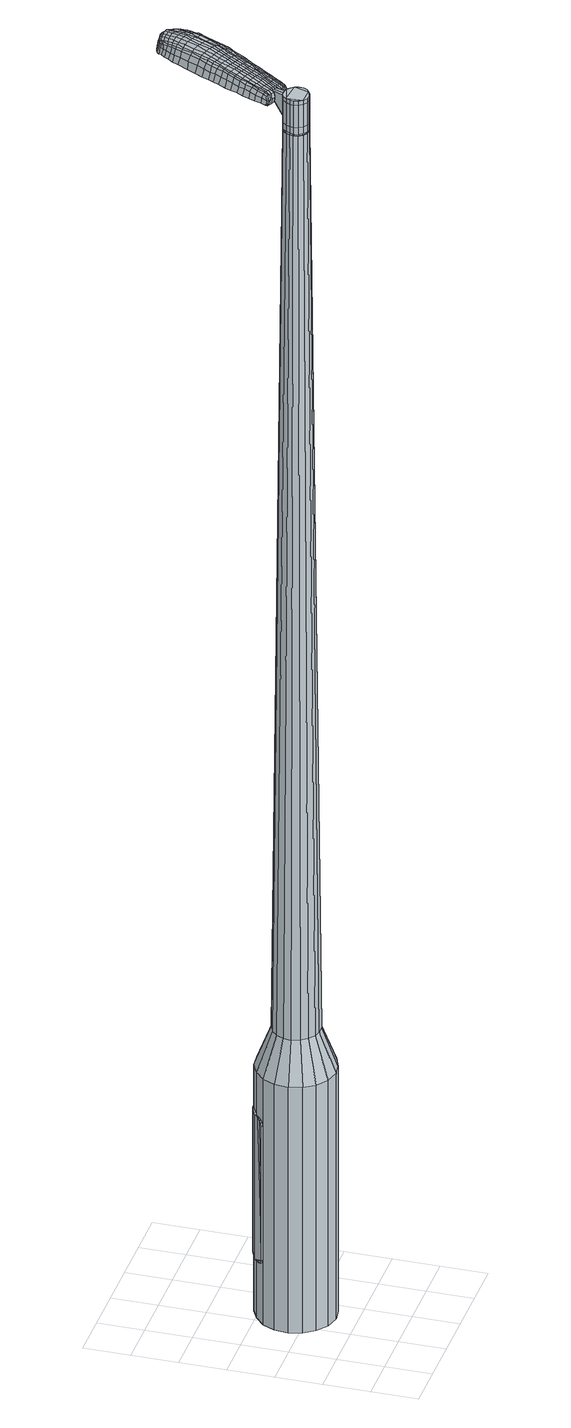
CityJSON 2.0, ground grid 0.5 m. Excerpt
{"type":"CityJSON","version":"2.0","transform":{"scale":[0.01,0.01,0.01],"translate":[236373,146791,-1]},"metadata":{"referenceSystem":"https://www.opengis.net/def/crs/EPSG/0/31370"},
"CityObjects":{
"object1":{"type":"GenericCityObject","attributes":{"cluster":494,"mean_distance_to_centroid":0.129,"new_centroid_x":236373.79,"new_centroid_y":146792.12,"mean_distance_to_camera":6.57,"H1":20.26,"H2":18.86,"Z_final":112.72,"cluster2":-1,"proj_x":236379.3,"proj_y":146794.75,"id_line":56281,"bearing_l":154.53,"distance":6.1,"orientation":"right","G_obj":64.53},"geometry":[{"type":"MultiSurface","lod":"2","boundaries":[[[0,1,2,3]],[[1,4,5,2]],[[4,6,7,5]],[[6,8,9,7]],[[8,10,11,9]],[[10,12,13,11]],[[12,14,15,13]],[[14,16,17,15]],[[16,18,19,17]],[[18,20,21,19]],[[20,22,23,21]],[[22,24,25,23]],[[24,26,27,25]],[[26,28,29,27]],[[28,30,31,29]],[[30,32,33,31]],[[32,34,35,33]],[[34,0,3,35]],[[36,37,38,39]],[[38,40,41,42]],[[41,43,42]],[[42,44,45,46]],[[45,47,46]],[[46,48,49,50]],[[49,51,50]],[[42,46,50,38]],[[50,52,39,38]],[[53,36,39]],[[2,5,7,35]],[[7,9,11,15]],[[11,13,15]],[[15,17,19,23]],[[19,21,23]],[[23,25,27,31]],[[27,29,31]],[[15,23,31,7]],[[31,33,35,7]],[[3,2,35]],[[1,0,54,55]],[[0,34,56,54]],[[34,32,57,56]],[[32,30,58,57]],[[30,28,59,58]],[[28,26,60,59]],[[26,24,61,60]],[[24,22,62,61]],[[22,20,63,62]],[[20,18,64,63]],[[18,16,65,64]],[[16,14,66,65]],[[14,12,67,66]],[[12,10,68,67]],[[10,8,69,68]],[[8,6,70,69]],[[6,4,71,70]],[[4,1,55,71]],[[55,54,72,73]],[[54,56,74,72]],[[56,57,75,74]],[[57,58,76,75]],[[58,59,77,76]],[[59,60,78,77]],[[60,61,79,78]],[[61,62,80,79]],[[62,63,81,80]],[[63,64,82,81]],[[64,65,83,82]],[[65,66,84,83]],[[66,67,85,84]],[[67,68,86,85]],[[68,69,87,86]],[[69,70,88,87]],[[70,71,89,88]],[[71,55,73,89]],[[90,91,92,73]],[[93,94,91,90]],[[95,96,94,93]],[[97,98,96,95]],[[77,99,98,97]],[[78,100,99,77]],[[101,102,100,78]],[[103,104,102,101]],[[105,106,104,103]],[[107,108,106,105]],[[109,110,108,107]],[[84,111,110,109]],[[85,112,111,84]],[[113,114,112,85]],[[115,116,114,113]],[[117,118,116,115]],[[119,120,118,117]],[[73,92,120,119]],[[121,122,123,124]],[[125,121,124,126]],[[127,125,126,128]],[[129,127,128,130]],[[131,129,130,132]],[[133,131,132,134]],[[135,133,134,136]],[[137,135,136,138]],[[139,137,138,140]],[[141,139,140,142]],[[143,141,142,144]],[[145,143,144,146]],[[147,145,146,148]],[[149,147,148,150]],[[151,149,150,152]],[[153,151,152,154]],[[72,90,73]],[[72,74,93,90]],[[74,75,95,93]],[[75,76,97,95]],[[76,77,97]],[[79,101,78]],[[79,80,103,101]],[[80,81,105,103]],[[81,82,107,105]],[[82,83,109,107]],[[83,84,109]],[[86,113,85]],[[86,87,115,113]],[[87,88,117,115]],[[88,89,119,117]],[[89,73,119]],[[155,92,91]],[[156,120,92]],[[156,157,118,120]],[[157,158,116,118]],[[158,159,114,116]],[[159,112,114]],[[160,110,111]],[[160,161,108,110]],[[161,162,106,108]],[[162,163,104,106]],[[163,164,102,104]],[[164,100,102]],[[165,98,99]],[[165,166,96,98]],[[166,167,94,96]],[[167,155,91,94]],[[39,52,153,168]],[[92,155,169,154]],[[53,39,168,122]],[[155,167,123,169]],[[36,53,122,121]],[[167,166,124,123]],[[37,36,121,125]],[[166,165,126,124]],[[38,37,125,127]],[[165,99,128,126]],[[40,38,127,129]],[[99,100,130,128]],[[41,40,129,131]],[[100,164,132,130]],[[43,41,131,133]],[[164,163,134,132]],[[42,43,133,135]],[[163,162,136,134]],[[44,42,135,137]],[[162,161,138,136]],[[45,44,137,139]],[[161,160,140,138]],[[47,45,139,141]],[[160,111,142,140]],[[46,47,141,143]],[[111,112,144,142]],[[48,46,143,145]],[[112,159,146,144]],[[49,48,145,147]],[[159,158,148,146]],[[51,49,147,149]],[[158,157,150,148]],[[50,51,149,151]],[[157,156,152,150]],[[52,50,151,153]],[[156,92,154,152]],[[153,154,170,171]],[[154,169,172,170]],[[169,123,173,172]],[[123,122,174,173]],[[122,168,175,174]],[[168,153,171,175]],[[176,177,178,179]],[[180,176,179,181]],[[176,180,182,183]],[[177,176,183,184]],[[185,186,187,188]],[[189,185,188,190]],[[185,189,191,192]],[[186,185,192,193]],[[194,195,196,197]],[[198,194,197,199]],[[194,198,200,201]],[[195,194,201,202]],[[203,204,205,206]],[[207,203,206,208]],[[203,207,209,210]],[[204,203,210,211]],[[212,213,214,215]],[[216,212,215,217]],[[212,216,218,219]],[[213,212,219,220]],[[221,222,223,224]],[[225,221,224,226]],[[221,225,227,228]],[[222,221,228,229]],[[230,231,232,233]],[[222,230,233,223]],[[230,222,229,234]],[[231,230,234,235]],[[236,237,238,239]],[[231,236,239,232]],[[236,231,235,240]],[[237,236,240,241]],[[242,180,181,243]],[[237,242,243,238]],[[242,237,241,244]],[[180,242,244,182]],[[245,246,247,248]],[[249,245,248,250]],[[245,249,251,252]],[[246,245,252,253]],[[254,255,256,257]],[[246,254,257,247]],[[254,246,253,258]],[[255,254,258,259]],[[260,261,262,263]],[[255,260,263,256]],[[260,255,259,264]],[[261,260,264,265]],[[266,267,268,269]],[[261,266,269,262]],[[266,261,265,270]],[[267,266,270,271]],[[272,177,184,273]],[[267,272,273,268]],[[272,267,271,274]],[[177,272,274,178]],[[275,276,277,278]],[[279,275,278,280]],[[275,279,281,282]],[[276,275,282,283]],[[284,285,286,287]],[[276,284,287,277]],[[284,276,283,288]],[[285,284,288,289]],[[290,291,292,293]],[[285,290,293,286]],[[290,285,289,294]],[[291,290,294,295]],[[296,189,190,297]],[[291,296,297,292]],[[296,291,295,298]],[[189,296,298,191]],[[299,300,301,302]],[[303,299,302,304]],[[299,303,305,306]],[[300,299,306,307]],[[308,309,310,311]],[[300,308,311,301]],[[308,300,307,312]],[[309,308,312,313]],[[314,315,316,317]],[[309,314,317,310]],[[314,309,313,318]],[[315,314,318,319]],[[320,321,322,323]],[[315,320,323,316]],[[320,315,319,324]],[[321,320,324,325]],[[326,186,193,327]],[[321,326,327,322]],[[326,321,325,328]],[[186,326,328,187]],[[329,215,214,330]],[[331,329,330,332]],[[329,331,333,334]],[[215,329,334,217]],[[335,331,332,336]],[[337,335,336,338]],[[335,337,339,340]],[[331,335,340,333]],[[341,337,338,342]],[[343,341,342,344]],[[341,343,345,346]],[[337,341,346,339]],[[347,343,344,348]],[[349,347,348,350]],[[347,349,351,352]],[[343,347,352,345]],[[353,349,350,354]],[[204,353,354,205]],[[353,204,211,355]],[[349,353,355,351]],[[356,357,202,201]],[[358,356,201,200]],[[356,358,359,360]],[[357,356,360,361]],[[362,363,361,360]],[[364,362,360,359]],[[362,364,365,366]],[[363,362,366,367]],[[368,369,367,366]],[[370,368,366,365]],[[368,370,371,372]],[[369,368,372,373]],[[374,375,373,372]],[[376,374,372,371]],[[374,376,209,207]],[[375,374,207,208]],[[377,378,379,380]],[[279,377,380,281]],[[377,279,280,381]],[[378,377,381,382]],[[383,198,199,384]],[[378,383,384,379]],[[383,378,382,385]],[[198,383,385,200]],[[386,387,388,389]],[[225,386,389,227]],[[386,225,226,390]],[[387,386,390,391]],[[392,393,394,395]],[[387,392,395,388]],[[392,387,391,396]],[[393,392,396,397]],[[398,195,202,399]],[[393,398,399,394]],[[398,393,397,400]],[[195,398,400,196]],[[401,402,403,404]],[[183,401,404,184]],[[401,183,182,405]],[[402,401,405,406]],[[407,408,409,410]],[[402,407,410,403]],[[407,402,406,411]],[[408,407,411,412]],[[413,206,205,414]],[[408,413,414,409]],[[413,408,412,415]],[[206,413,415,208]],[[416,417,418,419]],[[188,416,419,190]],[[416,188,187,420]],[[417,416,420,421]],[[422,210,209,423]],[[417,422,423,418]],[[422,417,421,424]],[[210,422,424,211]],[[425,426,427,428]],[[303,425,428,305]],[[425,303,304,429]],[[426,425,429,430]],[[431,216,217,432]],[[426,431,432,427]],[[431,426,430,433]],[[216,431,433,218]],[[434,435,436,437]],[[249,434,437,251]],[[434,249,250,438]],[[435,434,438,439]],[[440,441,442,443]],[[435,440,443,436]],[[440,435,439,444]],[[441,440,444,445]],[[446,213,220,447]],[[441,446,447,442]],[[446,441,445,448]],[[213,446,448,214]],[[449,450,439,438]],[[248,449,438,250]],[[449,248,247,451]],[[450,449,451,452]],[[453,454,445,444]],[[450,453,444,439]],[[453,450,452,455]],[[454,453,455,456]],[[457,330,214,448]],[[454,457,448,445]],[[457,454,456,458]],[[330,457,458,332]],[[459,460,461,462]],[[306,459,462,307]],[[459,306,305,428]],[[460,459,428,427]],[[463,334,333,464]],[[460,463,464,461]],[[463,460,427,432]],[[334,463,432,217]],[[465,466,452,451]],[[257,465,451,247]],[[465,257,256,467]],[[466,465,467,468]],[[469,470,456,455]],[[466,469,455,452]],[[469,466,468,471]],[[470,469,471,472]],[[473,336,332,458]],[[470,473,458,456]],[[473,470,472,474]],[[336,473,474,338]],[[475,476,477,478]],[[312,475,478,313]],[[475,312,307,462]],[[476,475,462,461]],[[479,340,339,480]],[[476,479,480,477]],[[479,476,461,464]],[[340,479,464,333]],[[481,482,468,467]],[[263,481,467,256]],[[481,263,262,483]],[[482,481,483,484]],[[485,486,472,471]],[[482,485,471,468]],[[485,482,484,487]],[[486,485,487,488]],[[489,342,338,474]],[[486,489,474,472]],[[489,486,488,490]],[[342,489,490,344]],[[491,492,493,494]],[[318,491,494,319]],[[491,318,313,478]],[[492,491,478,477]],[[495,346,345,496]],[[492,495,496,493]],[[495,492,477,480]],[[346,495,480,339]],[[497,498,484,483]],[[269,497,483,262]],[[497,269,268,499]],[[498,497,499,500]],[[501,502,488,487]],[[498,501,487,484]],[[501,498,500,503]],[[502,501,503,504]],[[505,348,344,490]],[[502,505,490,488]],[[505,502,504,506]],[[348,505,506,350]],[[507,508,509,510]],[[324,507,510,325]],[[507,324,319,494]],[[508,507,494,493]],[[511,352,351,512]],[[508,511,512,509]],[[511,508,493,496]],[[352,511,496,345]],[[513,514,500,499]],[[273,513,499,268]],[[513,273,184,404]],[[514,513,404,403]],[[515,516,504,503]],[[514,515,503,500]],[[515,514,403,410]],[[516,515,410,409]],[[517,354,350,506]],[[516,517,506,504]],[[517,516,409,414]],[[354,517,414,205]],[[518,519,421,420]],[[328,518,420,187]],[[518,328,325,510]],[[519,518,510,509]],[[520,355,211,424]],[[519,520,424,421]],[[520,519,509,512]],[[355,520,512,351]],[[521,522,382,381]],[[278,521,381,280]],[[521,278,277,523]],[[522,521,523,524]],[[525,358,200,385]],[[522,525,385,382]],[[525,522,524,526]],[[358,525,526,359]],[[527,528,529,530]],[[228,527,530,229]],[[527,228,227,389]],[[528,527,389,388]],[[531,532,533,534]],[[528,531,534,529]],[[531,528,388,395]],[[532,531,395,394]],[[535,357,361,536]],[[532,535,536,533]],[[535,532,394,399]],[[357,535,399,202]],[[537,538,524,523]],[[287,537,523,277]],[[537,287,286,539]],[[538,537,539,540]],[[541,364,359,526]],[[538,541,526,524]],[[541,538,540,542]],[[364,541,542,365]],[[543,544,545,546]],[[234,543,546,235]],[[543,234,229,530]],[[544,543,530,529]],[[547,548,549,550]],[[544,547,550,545]],[[547,544,529,534]],[[548,547,534,533]],[[551,363,367,552]],[[548,551,552,549]],[[551,548,533,536]],[[363,551,536,361]],[[553,554,540,539]],[[293,553,539,286]],[[553,293,292,555]],[[554,553,555,556]],[[557,370,365,542]],[[554,557,542,540]],[[557,554,556,558]],[[370,557,558,371]],[[559,560,561,562]],[[240,559,562,241]],[[559,240,235,546]],[[560,559,546,545]],[[563,564,565,566]],[[560,563,566,561]],[[563,560,545,550]],[[564,563,550,549]],[[567,369,373,568]],[[564,567,568,565]],[[567,564,549,552]],[[369,567,552,367]],[[569,570,556,555]],[[297,569,555,292]],[[569,297,190,419]],[[570,569,419,418]],[[571,376,371,558]],[[570,571,558,556]],[[571,570,418,423]],[[376,571,423,209]],[[572,573,406,405]],[[244,572,405,182]],[[572,244,241,562]],[[573,572,562,561]],[[574,575,412,411]],[[573,574,411,406]],[[574,573,561,566]],[[575,574,566,565]],[[576,375,208,415]],[[575,576,415,412]],[[576,575,565,568]],[[375,576,568,373]],[[577,578,579,580]],[[580,579,581,582]],[[583,581,579,584]],[[584,579,578,585]],[[586,587,588,589]],[[589,588,590,591]],[[592,590,588,593]],[[593,588,587,594]],[[595,596,597,598]],[[598,597,599,600]],[[601,599,597,602]],[[602,597,596,603]],[[604,605,606,607]],[[607,606,608,609]],[[610,608,606,611]],[[611,606,605,612]],[[613,614,615,616]],[[616,615,617,618]],[[619,617,615,620]],[[620,615,614,621]],[[622,623,624,625]],[[625,624,626,627]],[[628,626,624,629]],[[629,624,623,630]],[[631,632,633,634]],[[634,633,623,622]],[[630,623,633,635]],[[635,633,632,636]],[[637,638,639,640]],[[640,639,632,631]],[[636,632,639,641]],[[641,639,638,642]],[[582,581,643,644]],[[644,643,638,637]],[[642,638,643,645]],[[645,643,581,583]],[[646,647,648,649]],[[649,648,650,651]],[[652,650,648,653]],[[653,648,647,654]],[[655,656,657,658]],[[658,657,647,646]],[[654,647,657,659]],[[659,657,656,660]],[[661,662,663,664]],[[664,663,656,655]],[[660,656,663,665]],[[665,663,662,666]],[[667,668,669,670]],[[670,669,662,661]],[[666,662,669,671]],[[671,669,668,672]],[[585,578,673,674]],[[674,673,668,667]],[[672,668,673,675]],[[675,673,578,577]],[[676,677,678,679]],[[679,678,680,681]],[[682,680,678,683]],[[683,678,677,684]],[[685,686,687,688]],[[688,687,677,676]],[[684,677,687,689]],[[689,687,686,690]],[[691,692,693,694]],[[694,693,686,685]],[[690,686,693,695]],[[695,693,692,696]],[[591,590,697,698]],[[698,697,692,691]],[[696,692,697,699]],[[699,697,590,592]],[[700,701,702,703]],[[703,702,704,705]],[[706,704,702,707]],[[707,702,701,708]],[[709,710,711,712]],[[712,711,701,700]],[[708,701,711,713]],[[713,711,710,714]],[[715,716,717,718]],[[718,717,710,709]],[[714,710,717,719]],[[719,717,716,720]],[[721,722,723,724]],[[724,723,716,715]],[[720,716,723,725]],[[725,723,722,726]],[[594,587,727,728]],[[728,727,722,721]],[[726,722,727,729]],[[729,727,587,586]],[[613,616,730,731]],[[731,730,732,733]],[[734,732,730,735]],[[735,730,616,618]],[[733,732,736,737]],[[737,736,738,739]],[[740,738,736,741]],[[741,736,732,734]],[[739,738,742,743]],[[743,742,744,745]],[[746,744,742,747]],[[747,742,738,740]],[[745,744,748,749]],[[749,748,750,751]],[[752,750,748,753]],[[753,748,744,746]],[[751,750,754,755]],[[755,754,605,604]],[[612,605,754,756]],[[756,754,750,752]],[[603,757,758,602]],[[602,758,759,601]],[[760,759,758,761]],[[761,758,757,762]],[[762,763,764,761]],[[761,764,765,760]],[[766,765,764,767]],[[767,764,763,768]],[[768,769,770,767]],[[767,770,771,766]],[[772,771,770,773]],[[773,770,769,774]],[[774,775,776,773]],[[773,776,777,772]],[[610,777,776,608]],[[608,776,775,609]],[[778,779,780,781]],[[781,780,680,682]],[[681,680,780,782]],[[782,780,779,783]],[[600,599,784,785]],[[785,784,779,778]],[[783,779,784,786]],[[786,784,599,601]],[[787,788,789,790]],[[790,789,626,628]],[[627,626,789,791]],[[791,789,788,792]],[[793,794,795,796]],[[796,795,788,787]],[[792,788,795,797]],[[797,795,794,798]],[[603,596,799,800]],[[800,799,794,793]],[[798,794,799,801]],[[801,799,596,595]],[[802,803,804,805]],[[805,804,584,585]],[[583,584,804,806]],[[806,804,803,807]],[[808,809,810,811]],[[811,810,803,802]],[[807,803,810,812]],[[812,810,809,813]],[[604,607,814,815]],[[815,814,809,808]],[[813,809,814,816]],[[816,814,607,609]],[[817,818,819,820]],[[820,819,589,591]],[[586,589,819,821]],[[821,819,818,822]],[[610,611,823,824]],[[824,823,818,817]],[[822,818,823,825]],[[825,823,611,612]],[[826,827,828,829]],[[829,828,704,706]],[[705,704,828,830]],[[830,828,827,831]],[[618,617,832,833]],[[833,832,827,826]],[[831,827,832,834]],[[834,832,617,619]],[[835,836,650,652]],[[651,650,837]],[[650,836,837]],[[838,839,840,841]],[[841,840,836,835]],[[837,836,840,842]],[[842,840,839,843]],[[621,614,844,845]],[[845,844,839,838]],[[843,839,844,846]],[[846,844,614,613]],[[837,847,649,651]],[[646,649,847,848]],[[848,847,849]],[[843,850,851,842]],[[842,851,847,837]],[[849,847,851,852]],[[852,851,850,853]],[[613,731,854,846]],[[846,854,850,843]],[[853,850,854,855]],[[855,854,731,733]],[[856,857,858,859]],[[859,858,707,708]],[[706,707,858,829]],[[829,858,857,826]],[[734,735,860,861]],[[861,860,857,856]],[[826,857,860,833]],[[833,860,735,618]],[[849,862,863,848]],[[848,863,658,646]],[[655,658,863,864]],[[864,863,862,865]],[[853,866,867,852]],[[852,867,862,849]],[[865,862,867,868]],[[868,867,866,869]],[[733,737,870,855]],[[855,870,866,853]],[[869,866,870,871]],[[871,870,737,739]],[[872,873,874,875]],[[875,874,713,714]],[[708,713,874,859]],[[859,874,873,856]],[[740,741,876,877]],[[877,876,873,872]],[[856,873,876,861]],[[861,876,741,734]],[[865,878,879,864]],[[864,879,664,655]],[[661,664,879,880]],[[880,879,878,881]],[[869,882,883,868]],[[868,883,878,865]],[[881,878,883,884]],[[884,883,882,885]],[[739,743,886,871]],[[871,886,882,869]],[[885,882,886,887]],[[887,886,743,745]],[[888,889,890,891]],[[891,890,719,720]],[[714,719,890,875]],[[875,890,889,872]],[[746,747,892,893]],[[893,892,889,888]],[[872,889,892,877]],[[877,892,747,740]],[[881,894,895,880]],[[880,895,670,661]],[[667,670,895,896]],[[896,895,894,897]],[[885,898,899,884]],[[884,899,894,881]],[[897,894,899,900]],[[900,899,898,901]],[[745,749,902,887]],[[887,902,898,885]],[[901,898,902,903]],[[903,902,749,751]],[[904,905,906,907]],[[907,906,725,726]],[[720,725,906,891]],[[891,906,905,888]],[[752,753,908,909]],[[909,908,905,904]],[[888,905,908,893]],[[893,908,753,746]],[[897,910,911,896]],[[896,911,674,667]],[[585,674,911,805]],[[805,911,910,802]],[[901,912,913,900]],[[900,913,910,897]],[[802,910,913,811]],[[811,913,912,808]],[[751,755,914,903]],[[903,914,912,901]],[[808,912,914,815]],[[815,914,755,604]],[[822,915,916,821]],[[821,916,729,586]],[[726,729,916,907]],[[907,916,915,904]],[[612,756,917,825]],[[825,917,915,822]],[[904,915,917,909]],[[909,917,756,752]],[[783,918,919,782]],[[782,919,679,681]],[[676,679,919,920]],[[920,919,918,921]],[[601,759,922,786]],[[786,922,918,783]],[[921,918,922,923]],[[923,922,759,760]],[[924,925,926,927]],[[927,926,629,630]],[[628,629,926,790]],[[790,926,925,787]],[[928,929,930,931]],[[931,930,925,924]],[[787,925,930,796]],[[796,930,929,793]],[[762,757,932,933]],[[933,932,929,928]],[[793,929,932,800]],[[800,932,757,603]],[[921,934,935,920]],[[920,935,688,676]],[[685,688,935,936]],[[936,935,934,937]],[[760,765,938,923]],[[923,938,934,921]],[[937,934,938,939]],[[939,938,765,766]],[[940,941,942,943]],[[943,942,635,636]],[[630,635,942,927]],[[927,942,941,924]],[[944,945,946,947]],[[947,946,941,940]],[[924,941,946,931]],[[931,946,945,928]],[[768,763,948,949]],[[949,948,945,944]],[[928,945,948,933]],[[933,948,763,762]],[[937,950,951,936]],[[936,951,694,685]],[[691,694,951,952]],[[952,951,950,953]],[[766,771,954,939]],[[939,954,950,937]],[[953,950,954,955]],[[955,954,771,772]],[[956,957,958,959]],[[959,958,641,642]],[[636,641,958,943]],[[943,958,957,940]],[[960,961,962,963]],[[963,962,957,956]],[[940,957,962,947]],[[947,962,961,944]],[[774,769,964,965]],[[965,964,961,960]],[[944,961,964,949]],[[949,964,769,768]],[[953,966,967,952]],[[952,967,698,691]],[[591,698,967,820]],[[820,967,966,817]],[[772,777,968,955]],[[955,968,966,953]],[[817,966,968,824]],[[824,968,777,610]],[[807,969,970,806]],[[806,970,645,583]],[[642,645,970,959]],[[959,970,969,956]],[[813,971,972,812]],[[812,972,969,807]],[[956,969,972,963]],[[963,972,971,960]],[[609,775,973,816]],[[816,973,971,813]],[[960,971,973,965]],[[965,973,775,774]],[[577,580,179,178]],[[580,582,181,179]],[[592,593,192,191]],[[593,594,193,192]],[[595,598,197,196]],[[598,600,199,197]],[[619,620,219,218]],[[620,621,220,219]],[[622,625,224,223]],[[625,627,226,224]],[[631,634,233,232]],[[634,622,223,233]],[[637,640,239,238]],[[640,631,232,239]],[[582,644,243,181]],[[644,637,238,243]],[[652,653,252,251]],[[653,654,253,252]],[[654,659,258,253]],[[659,660,259,258]],[[660,665,264,259]],[[665,666,265,264]],[[666,671,270,265]],[[671,672,271,270]],[[672,675,274,271]],[[675,577,178,274]],[[682,683,282,281]],[[683,684,283,282]],[[684,689,288,283]],[[689,690,289,288]],[[690,695,294,289]],[[695,696,295,294]],[[696,699,298,295]],[[699,592,191,298]],[[700,703,302,301]],[[703,705,304,302]],[[709,712,311,310]],[[712,700,301,311]],[[715,718,317,316]],[[718,709,310,317]],[[721,724,323,322]],[[724,715,316,323]],[[594,728,327,193]],[[728,721,322,327]],[[778,781,380,379]],[[781,682,281,380]],[[600,785,384,199]],[[785,778,379,384]],[[627,791,390,226]],[[791,792,391,390]],[[792,797,396,391]],[[797,798,397,396]],[[798,801,400,397]],[[801,595,196,400]],[[705,830,429,304]],[[830,831,430,429]],[[831,834,433,430]],[[834,619,218,433]],[[835,652,437,436]],[[652,251,437]],[[838,841,443,442]],[[841,835,436,443]],[[621,845,447,220]],[[845,838,442,447]],[[974,975,976,977]],[[978,979,977,976]],[[980,981,982,983]],[[984,985,986,987]],[[975,988,989,976]],[[990,978,976,989]],[[991,980,983,992]],[[993,994,985,984]],[[988,995,996,989]],[[996,997,990,989]],[[998,991,992,999]],[[1000,994,993,1001]],[[995,1002,1003,996]],[[1003,1004,997,996]],[[1005,998,999,1006]],[[1007,1000,1001,1008]],[[1009,1010,1011,1012]],[[1013,1014,1010,1009]],[[1013,1015,1016,1014]],[[1015,1017,1018,1016]],[[1019,1020,1021,1022]],[[1023,1024,1020,1019]],[[1025,1026,1024,1023]],[[1027,1028,1026,1025]],[[1022,1011,1010,1019]],[[1019,1010,1014,1023]],[[1014,1016,1025,1023]],[[1016,1018,1027,1025]],[[983,982,979,978]],[[992,983,978,990]],[[997,999,992,990]],[[1004,1006,999,997]],[[984,987,981,980]],[[993,984,980,991]],[[1001,993,991,998]],[[1008,1001,998,1005]],[[985,1009,1012,986]],[[994,1013,1009,985]],[[1015,1013,994,1000]],[[1017,1015,1000,1007]],[[1029,1030,1031,1032]],[[1031,1033,1034,1035]],[[1031,1035,1036,1037]],[[1031,1037,1032]],[[1038,1029,1032,1039]],[[1040,1039,1032,1041]],[[1042,1041,1032]],[[1043,1031,1030,1044]],[[1045,1043,1044,1046]],[[1047,1045,1046,1048]],[[1049,1047,1048,1050]],[[1051,1049,1050,1052]],[[1052,1053,1054,1055]],[[1052,1055,1056,1057]],[[1052,1057,1058,1059]],[[1058,1060,1061,1062]],[[1058,1062,1063,1064]],[[1058,1064,1059]],[[1052,1059,1051]],[[1065,1066,1030,1029]],[[1067,1068,1033,1031]],[[1069,1070,1042,1032]],[[1066,1071,1044,1030]],[[1072,1067,1031,1043]],[[1071,1073,1046,1044]],[[1074,1072,1043,1045]],[[1073,1075,1048,1046]],[[1076,1074,1045,1047]],[[1075,1077,1050,1048]],[[1078,1076,1047,1049]],[[1077,1079,1052,1050]],[[1080,1078,1049,1051]],[[1079,1081,1053,1052]],[[1082,1083,1060,1058]],[[1084,1080,1051,1059]],[[1054,1053,1081,1085]],[[1055,1054,1085,1086]],[[1056,1055,1086,1087]],[[1057,1056,1087,1088]],[[1058,1057,1088,1082]],[[1089,1065,1029,1038]],[[1090,1089,1038,1039]],[[1091,1090,1039,1040]],[[1092,1091,1040,1041]],[[1070,1092,1041,1042]],[[1034,1033,1068,1093]],[[1061,1060,1083,1094]],[[1035,1034,1093,1095]],[[1036,1035,1095,1096]],[[1037,1036,1096,1097]],[[1032,1037,1097,1069]],[[1062,1061,1094,1098]],[[1063,1062,1098,1099]],[[1064,1063,1099,1100]],[[1059,1064,1100,1084]]]}]}
},
"vertices":[
[97,153,384],[109,144,384],[109,144,96],[97,153,96],[117,132,384],[117,132,96],[121,118,384],[121,118,96],[119,103,384],[119,103,96],[113,90,384],[113,90,96],[103,80,384],[103,80,96],[89,74,384],[89,74,96],[75,72,384],[75,72,96],[60,76,384],[60,76,96],[48,85,384],[48,85,96],[40,97,384],[40,97,96],[36,111,384],[36,111,96],[38,126,384],[38,126,96],[44,139,384],[44,139,96],[55,149,384],[55,149,96],[68,156,384],[68,156,96],[83,157,384],[83,157,96],[75,128,1524],[71,126,1524],[68,122,1524],[84,127,1524],[66,118,1524],[65,114,1524],[69,105,1524],[66,109,1524],[73,102,1524],[77,101,1524],[86,104,1524],[82,102,1524],[90,107,1524],[92,111,1524],[91,120,1524],[92,116,1524],[88,124,1524],[80,128,1524],[89,137,429],[97,132,429],[81,140,429],[72,139,429],[64,135,429],[58,129,429],[54,121,429],[53,113,429],[56,104,429],[61,97,429],[68,92,429],[76,90,429],[85,90,429],[93,94,429],[99,100,429],[103,108,429],[104,117,429],[101,125,429],[84,127,1483],[88,124,1483],[80,128,1483],[75,128,1483],[71,126,1483],[68,122,1483],[66,118,1483],[65,114,1483],[66,109,1483],[69,105,1483],[73,102,1483],[77,101,1483],[82,102,1483],[86,104,1483],[90,107,1483],[92,111,1483],[92,116,1483],[91,120,1483],[84,126,1483],[84,126,1485],[88,124,1485],[80,127,1483],[80,127,1485],[75,127,1483],[75,127,1485],[71,125,1483],[71,125,1485],[68,122,1485],[66,118,1485],[66,114,1483],[66,114,1485],[67,109,1483],[67,109,1485],[69,106,1483],[69,106,1485],[73,103,1483],[73,103,1485],[77,102,1483],[77,102,1485],[82,102,1485],[86,104,1485],[89,107,1483],[89,107,1485],[91,111,1483],[91,111,1485],[91,116,1483],[91,116,1485],[90,120,1483],[90,120,1485],[75,128,1519],[80,128,1519],[80,128,1493],[75,128,1493],[71,126,1519],[71,126,1493],[68,122,1519],[68,122,1493],[66,118,1519],[66,118,1493],[65,114,1519],[65,114,1493],[66,109,1519],[66,109,1493],[69,105,1519],[69,105,1493],[73,102,1519],[73,102,1493],[77,101,1519],[77,101,1493],[82,102,1519],[82,102,1493],[86,104,1519],[86,104,1493],[90,107,1519],[90,107,1493],[92,111,1519],[92,111,1493],[92,116,1519],[92,116,1493],[91,120,1519],[91,120,1493],[88,124,1519],[88,124,1493],[84,127,1485],[91,120,1485],[92,116,1485],[92,111,1485],[90,107,1485],[77,101,1485],[73,102,1485],[69,105,1485],[66,109,1485],[65,114,1485],[71,126,1485],[75,128,1485],[80,128,1485],[84,127,1519],[84,127,1493],[95,142,1513],[95,142,1518],[92,144,1513],[89,145,1513],[89,145,1518],[92,144,1518],[142,202,1519],[139,196,1518],[141,196,1509],[144,203,1510],[146,210,1519],[148,210,1510],[144,210,1526],[140,202,1525],[137,196,1525],[107,219,1519],[104,212,1518],[105,211,1525],[108,217,1525],[111,227,1519],[112,225,1526],[110,229,1510],[106,221,1510],[104,214,1509],[155,278,1519],[158,276,1519],[158,277,1513],[155,278,1513],[151,278,1519],[151,279,1513],[150,277,1524],[154,276,1524],[157,274,1524],[123,211,1530],[120,204,1529],[123,203,1529],[126,209,1530],[127,219,1531],[130,217,1531],[123,221,1530],[119,212,1530],[116,206,1529],[88,138,1512],[91,137,1512],[91,138,1517],[89,139,1517],[86,139,1512],[86,140,1517],[86,140,1506],[89,139,1506],[91,137,1506],[166,256,1519],[165,253,1519],[167,253,1512],[168,256,1512],[167,259,1518],[168,259,1512],[166,258,1522],[165,256,1523],[164,253,1524],[164,248,1519],[162,243,1519],[163,244,1512],[165,249,1512],[162,249,1524],[160,243,1525],[159,238,1519],[156,231,1519],[158,231,1511],[161,238,1511],[158,238,1526],[154,230,1526],[151,220,1519],[153,221,1510],[149,220,1526],[106,137,1513],[110,144,1513],[109,144,1518],[105,137,1517],[103,133,1512],[103,134,1516],[105,133,1506],[108,138,1507],[112,144,1507],[114,151,1514],[117,157,1515],[116,157,1520],[112,150,1519],[115,151,1507],[119,158,1507],[121,164,1515],[125,170,1516],[123,170,1522],[119,163,1521],[123,164,1508],[126,171,1508],[128,177,1517],[132,183,1517],[130,183,1524],[126,176,1523],[130,177,1508],[134,184,1509],[135,189,1518],[133,189,1524],[137,190,1509],[134,272,1519],[132,269,1519],[133,269,1524],[135,271,1523],[136,274,1518],[136,273,1522],[135,276,1512],[133,274,1512],[132,271,1512],[130,265,1519],[127,260,1519],[128,259,1525],[131,264,1524],[129,267,1512],[126,262,1512],[124,255,1519],[121,248,1519],[122,247,1526],[125,254,1526],[123,257,1511],[120,250,1511],[116,238,1519],[117,236,1526],[115,239,1510],[79,151,1513],[82,158,1513],[81,159,1507],[79,152,1507],[77,145,1512],[77,146,1506],[78,146,1516],[80,149,1517],[83,156,1518],[85,165,1514],[88,171,1515],[87,173,1507],[84,166,1507],[86,163,1519],[88,170,1520],[90,178,1515],[93,185,1516],[92,187,1508],[90,180,1508],[91,177,1521],[94,184,1522],[96,192,1517],[99,199,1517],[98,201,1509],[95,194,1508],[97,191,1523],[100,197,1524],[102,206,1518],[101,208,1509],[103,204,1524],[91,144,1519],[93,143,1519],[94,150,1520],[97,149,1520],[92,152,1520],[89,145,1519],[98,157,1522],[100,156,1522],[101,164,1523],[103,163,1523],[98,165,1523],[95,158,1521],[104,171,1524],[106,169,1524],[107,177,1525],[110,176,1525],[104,179,1525],[101,172,1524],[110,184,1526],[113,183,1526],[113,191,1527],[116,189,1527],[110,192,1527],[107,185,1526],[117,197,1528],[119,196,1528],[113,199,1528],[153,273,1527],[156,272,1527],[149,274,1526],[147,270,1527],[151,269,1528],[154,268,1528],[148,264,1529],[151,262,1529],[144,265,1528],[141,258,1530],[145,257,1530],[148,255,1530],[142,250,1531],[145,249,1531],[138,252,1530],[134,244,1531],[138,242,1531],[141,241,1531],[132,231,1531],[135,229,1531],[129,232,1531],[138,276,1518],[141,277,1519],[140,278,1513],[137,277,1513],[138,274,1523],[140,275,1523],[145,278,1519],[145,279,1513],[145,276,1524],[167,261,1518],[166,264,1518],[165,263,1523],[165,260,1523],[168,261,1513],[167,264,1513],[165,267,1519],[163,271,1519],[162,269,1524],[164,266,1523],[166,268,1513],[164,271,1513],[161,274,1519],[160,272,1524],[161,274,1513],[139,202,1528],[137,203,1528],[134,197,1528],[135,196,1527],[143,210,1528],[141,211,1529],[134,205,1529],[132,206,1530],[128,200,1529],[131,198,1528],[139,213,1529],[136,214,1530],[129,208,1530],[125,201,1529],[133,216,1531],[109,216,1528],[112,216,1529],[115,224,1529],[113,224,1528],[107,210,1527],[109,209,1528],[115,214,1529],[119,222,1530],[112,207,1528],[77,143,1512],[79,142,1512],[80,143,1517],[79,144,1517],[77,144,1506],[79,143,1506],[82,141,1512],[83,142,1517],[82,142,1506],[102,131,1512],[100,132,1512],[101,133,1506],[103,132,1506],[102,133,1517],[100,133,1517],[98,133,1512],[96,134,1512],[96,135,1506],[99,134,1506],[98,134,1517],[96,135,1517],[93,135,1512],[94,136,1506],[93,137,1517],[104,138,1519],[102,138,1519],[107,144,1520],[106,145,1520],[100,139,1519],[98,140,1519],[104,146,1520],[101,147,1520],[96,141,1519],[99,148,1520],[81,149,1519],[83,148,1519],[86,155,1520],[84,156,1520],[85,146,1519],[88,153,1520],[111,151,1521],[109,151,1521],[114,157,1522],[113,158,1522],[107,152,1521],[105,154,1521],[111,159,1522],[108,160,1523],[102,155,1522],[106,161,1523],[87,162,1521],[88,162,1521],[91,168,1522],[90,169,1522],[92,160,1521],[95,167,1522],[118,164,1523],[116,165,1523],[121,170,1524],[120,171,1524],[114,166,1523],[112,167,1524],[118,172,1525],[115,174,1525],[109,168,1524],[112,175,1525],[92,176,1523],[94,175,1523],[97,182,1524],[95,183,1524],[98,174,1524],[101,180,1525],[125,177,1525],[123,178,1525],[128,183,1526],[127,184,1526],[121,179,1526],[118,180,1526],[124,185,1527],[122,187,1527],[116,181,1526],[119,188,1527],[98,190,1525],[100,189,1525],[103,196,1526],[101,197,1526],[104,187,1526],[107,194,1527],[132,190,1527],[130,191,1527],[128,192,1527],[125,193,1528],[122,195,1528],[104,203,1527],[106,202,1527],[109,201,1528],[137,272,1525],[139,273,1525],[135,269,1526],[137,270,1526],[144,274,1526],[142,270,1527],[164,258,1525],[164,260,1525],[163,257,1526],[163,255,1525],[163,264,1525],[161,267,1526],[160,263,1527],[161,260,1526],[159,270,1526],[157,266,1527],[132,264,1526],[135,265,1527],[129,259,1527],[132,259,1528],[139,265,1528],[136,259,1529],[161,250,1526],[161,252,1527],[158,246,1528],[159,244,1527],[159,255,1527],[157,257,1528],[154,251,1529],[156,249,1528],[154,260,1528],[151,253,1530],[126,254,1528],[129,253,1529],[123,246,1528],[125,246,1529],[133,253,1529],[129,245,1530],[157,239,1528],[155,240,1528],[152,233,1529],[153,231,1528],[154,242,1529],[151,245,1530],[147,237,1530],[150,235,1530],[148,247,1530],[144,239,1531],[118,235,1529],[120,235,1529],[124,234,1530],[148,221,1528],[146,222,1529],[144,224,1530],[141,226,1530],[139,227,1531],[139,197,1509],[137,197,1518],[140,203,1518],[142,204,1509],[144,211,1519],[146,211,1510],[142,210,1525],[138,203,1525],[135,197,1525],[107,210,1525],[106,212,1518],[109,218,1518],[110,217,1525],[113,226,1519],[113,225,1525],[112,228,1510],[108,220,1509],[105,213,1509],[157,275,1513],[157,274,1519],[154,275,1519],[154,276,1513],[150,276,1519],[150,277,1513],[150,275,1524],[153,274,1524],[156,273,1524],[123,203,1528],[120,204,1528],[123,211,1529],[126,210,1529],[127,219,1529],[130,218,1529],[124,221,1529],[120,212,1529],[117,206,1528],[92,139,1516],[92,139,1512],[89,140,1512],[90,141,1516],[87,141,1512],[87,142,1516],[87,142,1506],[90,141,1506],[92,139,1506],[165,254,1512],[163,254,1519],[164,256,1518],[166,257,1512],[165,259,1518],[166,259,1512],[164,258,1522],[163,257,1523],[162,254,1523],[161,244,1512],[160,244,1519],[162,249,1519],[163,249,1512],[160,249,1524],[158,244,1525],[156,232,1511],[154,231,1519],[157,238,1519],[159,239,1511],[156,238,1525],[153,231,1526],[149,221,1519],[151,222,1510],[148,221,1526],[107,145,1518],[108,145,1513],[105,138,1513],[104,138,1517],[102,134,1512],[102,135,1515],[103,134,1506],[106,139,1506],[110,145,1507],[114,158,1520],[116,158,1514],[112,152,1514],[111,151,1519],[114,152,1507],[117,159,1507],[121,171,1522],[123,171,1516],[119,165,1515],[118,165,1521],[121,165,1508],[125,172,1508],[128,184,1523],[130,184,1517],[126,178,1516],[125,178,1522],[128,178,1508],[132,185,1508],[133,190,1517],[132,190,1524],[135,191,1509],[135,267,1523],[134,268,1519],[136,271,1518],[137,270,1523],[137,273,1518],[138,272,1522],[136,274,1512],[135,272,1512],[133,270,1512],[130,258,1525],[129,259,1519],[132,264,1519],[132,263,1524],[131,266,1512],[128,261,1512],[123,246,1526],[122,247,1519],[126,254,1519],[127,253,1525],[125,256,1511],[122,249,1511],[117,237,1519],[118,235,1526],[117,238,1510],[83,158,1507],[84,157,1513],[81,150,1513],[80,151,1506],[79,145,1512],[79,146,1506],[80,146,1515],[82,149,1517],[85,156,1518],[89,172,1507],[89,171,1514],[87,164,1514],[86,165,1507],[87,163,1519],[90,170,1520],[94,186,1508],[95,185,1516],[92,178,1515],[92,179,1508],[93,176,1521],[96,183,1522],[100,200,1508],[101,198,1517],[98,191,1516],[97,193,1508],[99,190,1522],[102,197,1523],[103,205,1517],[103,207,1509],[104,204,1524],[92,145,1518],[94,143,1518],[95,151,1519],[97,150,1519],[92,152,1519],[89,146,1518],[98,158,1520],[100,156,1520],[101,164,1521],[103,163,1521],[98,166,1521],[95,159,1520],[104,171,1523],[107,170,1523],[107,178,1524],[110,177,1524],[105,179,1524],[101,172,1523],[111,184,1525],[113,183,1525],[114,191,1526],[116,190,1526],[111,193,1526],[108,186,1525],[117,198,1527],[120,196,1527],[114,199,1527],[155,271,1526],[152,272,1526],[149,273,1525],[147,269,1526],[150,269,1526],[154,267,1526],[151,261,1528],[148,263,1528],[144,264,1527],[141,258,1528],[145,256,1529],[148,255,1529],[145,249,1530],[142,250,1530],[138,251,1529],[134,243,1530],[138,242,1530],[141,241,1530],[135,229,1530],[132,231,1530],[129,232,1530],[140,276,1513],[141,275,1518],[138,274,1518],[138,275,1512],[139,272,1523],[141,273,1523],[145,276,1519],[145,277,1513],[145,274,1523],[163,262,1523],[164,263,1518],[165,261,1518],[163,260,1523],[166,261,1512],[165,263,1512],[161,268,1523],[162,269,1519],[163,266,1519],[162,265,1523],[164,267,1513],[162,270,1513],[159,272,1519],[159,271,1524],[160,273,1513],[133,198,1527],[136,204,1527],[137,203,1527],[134,197,1526],[141,211,1527],[140,212,1528],[128,200,1528],[131,207,1528],[134,205,1528],[131,199,1527],[138,213,1528],[135,215,1529],[129,208,1529],[125,202,1528],[133,216,1529],[116,224,1528],[112,216,1527],[111,216,1527],[114,224,1527],[108,210,1526],[109,209,1527],[116,214,1528],[120,222,1528],[113,208,1527],[81,145,1516],[80,144,1512],[79,144,1512],[80,145,1516],[79,145,1506],[80,145,1506],[83,143,1512],[84,143,1516],[83,144,1506],[102,135,1506],[101,134,1512],[101,135,1516],[97,137,1506],[96,136,1512],[99,135,1512],[100,136,1506],[99,136,1516],[97,137,1516],[94,137,1512],[95,138,1506],[94,138,1516],[103,139,1518],[107,145,1519],[106,145,1519],[98,141,1518],[101,140,1518],[104,146,1519],[102,148,1519],[96,142,1518],[99,149,1519],[86,155,1519],[83,149,1518],[82,149,1518],[85,156,1519],[86,147,1518],[89,154,1519],[109,152,1520],[110,152,1520],[114,158,1521],[113,159,1521],[105,154,1520],[107,153,1520],[111,160,1521],[108,161,1521],[103,155,1520],[106,162,1521],[92,169,1521],[89,162,1520],[88,162,1520],[91,169,1521],[92,161,1520],[95,167,1521],[116,165,1522],[117,165,1522],[121,171,1523],[120,172,1523],[112,167,1522],[114,166,1522],[118,173,1523],[115,174,1524],[109,169,1523],[112,175,1524],[98,182,1523],[95,176,1522],[94,176,1522],[97,183,1523],[98,174,1522],[101,181,1523],[123,178,1524],[124,178,1524],[127,184,1525],[127,185,1525],[118,181,1525],[121,179,1524],[124,186,1525],[122,187,1526],[116,182,1525],[119,189,1526],[104,196,1525],[101,189,1524],[100,190,1524],[102,196,1525],[104,188,1524],[107,194,1525],[130,191,1526],[131,191,1526],[125,194,1527],[128,192,1526],[122,195,1527],[107,203,1526],[105,203,1526],[110,201,1526],[140,272,1524],[138,271,1524],[136,268,1525],[138,269,1525],[144,272,1525],[142,269,1525],[161,257,1525],[162,260,1524],[163,258,1524],[162,255,1525],[159,263,1526],[160,266,1525],[161,263,1524],[160,260,1525],[158,269,1525],[156,265,1526],[135,264,1526],[133,263,1526],[131,258,1526],[132,258,1527],[140,264,1526],[137,258,1527],[157,246,1527],[159,252,1526],[160,250,1526],[158,245,1526],[153,251,1528],[156,257,1527],[158,254,1526],[155,248,1527],[154,259,1527],[151,253,1528],[130,253,1527],[128,253,1527],[124,245,1527],[126,245,1528],[134,252,1528],[130,245,1529],[151,233,1528],[154,240,1527],[155,239,1527],[152,232,1527],[147,237,1529],[150,245,1529],[153,242,1528],[149,235,1528],[148,247,1529],[144,239,1530],[121,235,1528],[119,235,1528],[125,233,1529],[146,222,1528],[147,221,1528],[141,226,1529],[144,224,1529],[138,228,1530],[103,134,1508],[97,137,1508],[112,166,1509],[119,162,1509],[122,185,1510],[130,181,1510],[140,220,1512],[148,216,1512],[140,200,1511],[132,204,1511],[147,237,1513],[153,249,1514],[161,245,1514],[156,233,1513],[91,140,1508],[105,169,1509],[114,189,1510],[131,224,1512],[123,208,1511],[139,241,1513],[145,253,1514],[85,143,1508],[98,173,1509],[106,192,1510],[123,228,1512],[115,212,1511],[137,257,1514],[131,245,1513],[79,146,1508],[91,176,1509],[99,196,1510],[114,232,1512],[107,216,1511],[129,260,1514],[122,249,1513],[158,261,1514],[159,266,1514],[165,263,1514],[166,258,1514],[151,265,1514],[153,269,1514],[143,269,1514],[146,272,1514],[135,272,1514],[140,275,1514],[159,272,1515],[157,276,1515],[158,275,1515],[163,270,1515],[155,274,1515],[156,276,1515],[151,275,1515],[155,277,1515],[147,277,1515],[154,277,1515],[52,148,334],[55,151,334],[55,151,165],[44,141,171],[52,148,165],[49,146,165],[47,144,166],[45,142,167],[45,142,169],[49,146,334],[47,144,333],[45,142,332],[45,142,331],[44,141,328],[68,157,165],[68,157,334],[83,158,165],[83,158,334],[97,154,165],[97,154,334],[110,145,165],[110,145,334],[118,133,165],[118,133,334],[120,129,334],[121,125,334],[121,123,333],[122,121,332],[122,120,331],[122,119,328],[120,129,165],[122,119,171],[122,120,169],[122,121,167],[121,123,166],[121,125,165],[54,146,334],[56,149,334],[56,149,165],[54,146,165],[46,139,171],[46,139,328],[69,154,334],[69,154,165],[83,155,334],[83,155,165],[96,151,334],[96,151,165],[108,143,334],[108,143,165],[116,132,334],[116,132,165],[117,128,334],[120,118,328],[120,118,171],[117,128,165],[118,125,334],[119,122,333],[119,120,332],[119,119,331],[51,144,334],[49,142,333],[48,140,332],[47,140,331],[51,144,165],[119,119,169],[49,142,166],[48,140,167],[47,140,169],[119,120,167],[119,122,166],[118,125,165]
]}
